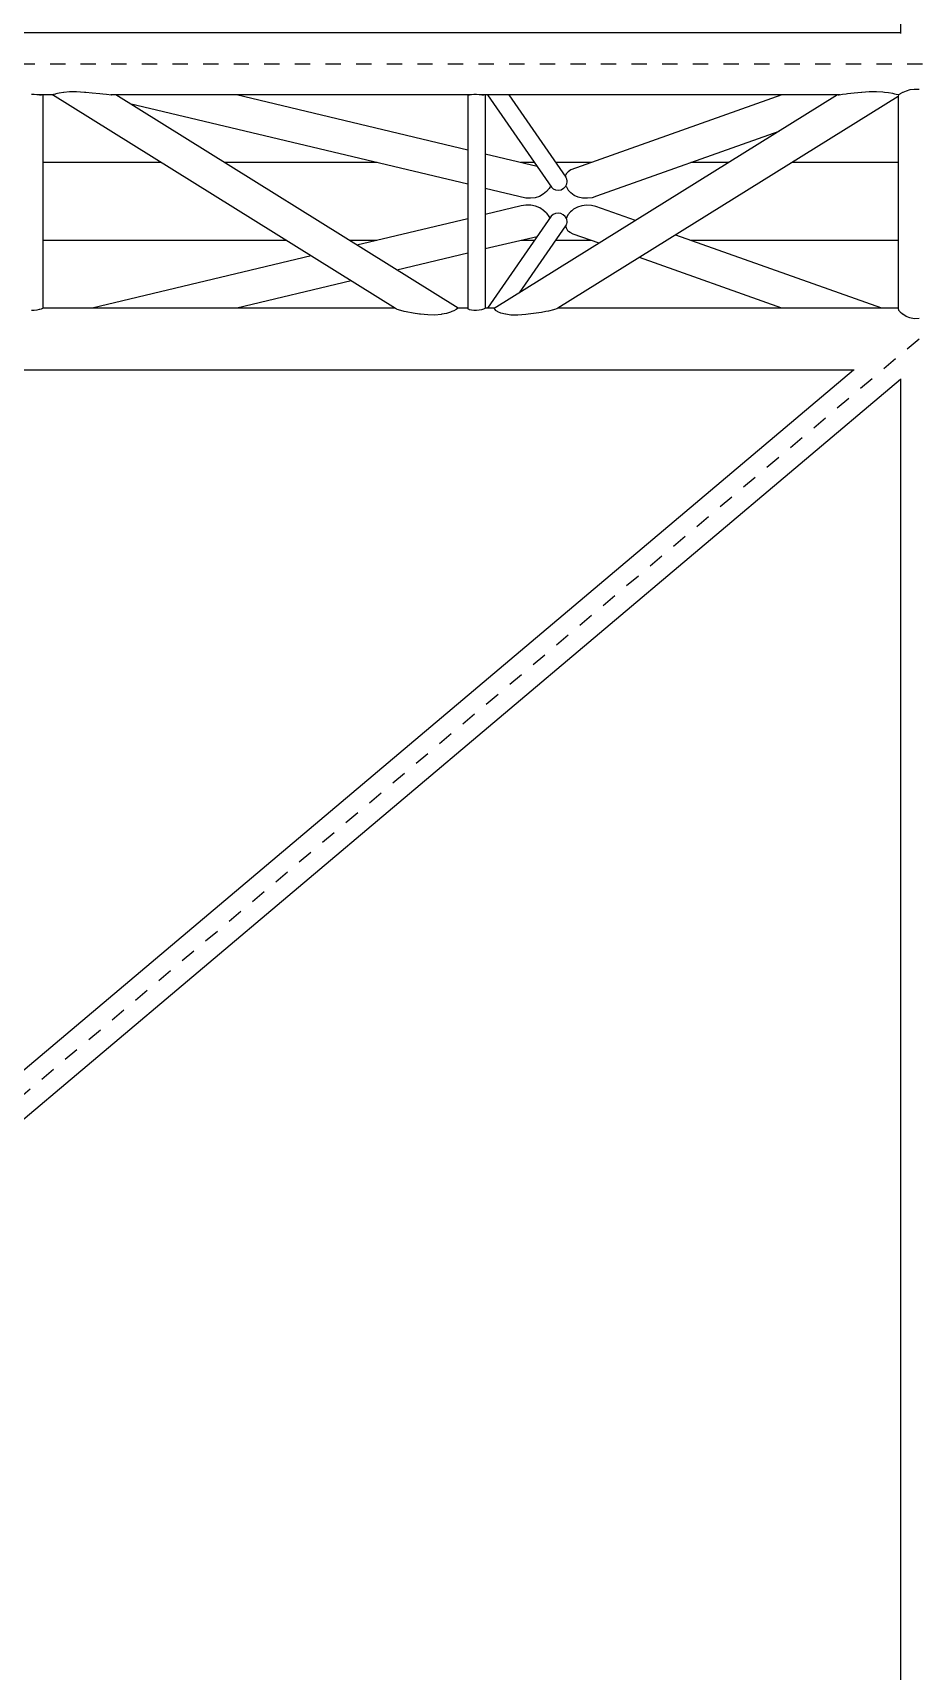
# Model space of a CAD drawing. Header units: millimetres. Extents: x 149919 to 150445, y 136651 to 136866.
# Drawn here: x 150236.99 to 150242.76, y 136699.77 to 136710.48 of the extents above; entities that cross this region are included whole.
import ezdxf

# ---------------------------------------------------------------- set-up
doc = ezdxf.new("R2010")
doc.units = ezdxf.units.MM
doc.header["$LTSCALE"] = 0.25
doc.linetypes.add('CENTER', pattern=[50.8, 31.75, -6.35, 6.35, -6.35])
doc.linetypes.add('XKITLINE00', pattern=[0])

# ---------------------------------------------------------------- blocks, each defined once
blk = doc.blocks.new('çatıı')
at = {"color": 8, "linetype": 'XKITLINE00'}
for p, q in [((10084.2, 7430.1), (10084.2, 6010)), ((10084.2, 6010.6), (9008.6, 6010.6)), ((9518.2, 5970.2), (9516.4, 5970.2)), ((9520, 5970.1), (9518.2, 5970.2)), ((9521.6, 5970), (9520, 5970.1)), ((9530.5, 5970), (9521.6, 5970)), ((9522, 5969.9), (9521.6, 5970)), ((9522.5, 5969.9), (9521.9, 5969.9)), ((9522.8, 5969.9), (9522, 5969.9)), ((9523.1, 5970), (9522.5, 5969.9)), ((9523.5, 5970), (9522.8, 5969.9)), ((9523.9, 5970), (9523.9, 5830.6)), ((9754.4, 5830.3), (9530.2, 5970)), ((9530.4, 5969.9), (9530.2, 5970)), ((9531, 5970.2), (9530.4, 5969.9)), ((9532.1, 5970.4), (9531, 5970.2)), ((9532.5, 5970.7), (9532.1, 5970.4)), ((9534.6, 5971.2), (9532.5, 5970.7)), ((9537.4, 5971.5), (9534.6, 5971.2)), ((9537.7, 5971.6), (9537.4, 5971.5)), ((9541.4, 5971.9), (9537.7, 5971.6)), ((9545.9, 5971.9), (9541.4, 5971.9)), ((9551.1, 5971.6), (9545.9, 5971.9)), ((9551.9, 5971.5), (9551.1, 5971.6)), ((9556.2, 5971.2), (9551.9, 5971.5)), ((9561.2, 5970.7), (9556.2, 5971.2)), ((9563.2, 5970.4), (9561.2, 5970.7)), ((9565.4, 5970.3), (9563.2, 5970.4)), ((9568.7, 5969.9), (9565.4, 5970.3)), ((9802.6, 5970), (9568.3, 5970)), ((9569.6, 5970), (9568.7, 5969.9)), ((9568.9, 5969.9), (9568.7, 5969.9)), ((9570.6, 5970), (9568.9, 5969.9)), ((9795.3, 5830.6), (9571.5, 5970)), ((9801.6, 5933.9), (9650.4, 5970)), ((9801.6, 5970), (9801.6, 5830.4)), ((9801.9, 5969.9), (9801.7, 5970)), ((9802.4, 5969.9), (9801.9, 5969.9)), ((9802.3, 5969.9), (9802.1, 5970)), ((9802.5, 5969.9), (9802.3, 5969.9)), ((9802.7, 5970), (9802.4, 5969.9)), ((9803.9, 5970.1), (9802.7, 5970)), ((9805.5, 5970.2), (9803.9, 5970.1)), ((9807.3, 5970.2), (9805.5, 5970.2)), ((9809.1, 5970.1), (9807.3, 5970.2)), ((9810.6, 5970), (9809.1, 5970.1)), ((10044.7, 5970), (9810.6, 5970)), ((9811, 5969.9), (9810.6, 5970)), ((9811.9, 5969.9), (9811, 5969.9)), ((9811.6, 5969.9), (9811, 5969.9)), ((9812.1, 5970), (9811.6, 5969.9)), ((9812.5, 5970), (9811.9, 5969.9)), ((9813, 5970), (9813, 5830.6)), ((9814.4, 5970), (9856.3, 5909.6)), ((10043.1, 5970), (9818.9, 5830.4)), ((9828.3, 5970), (9865.6, 5916.2)), ((10082.7, 5968.9), (9860.5, 5830.6)), ((10006.7, 5970), (9869, 5921)), ((10043.9, 5969.9), (10043.3, 5970)), ((10044.2, 5969.9), (10043.9, 5969.9)), ((10046.3, 5970.2), (10044.2, 5969.9)), ((10044.5, 5970), (10044.3, 5970)), ((10048.8, 5970.4), (10046.3, 5970.2)), ((10049.7, 5970.6), (10048.8, 5970.4)), ((10054.1, 5971.1), (10049.7, 5970.6)), ((10058.9, 5971.5), (10054.1, 5971.1)), ((10059.1, 5971.5), (10058.9, 5971.5)), ((10063.9, 5971.9), (10059.1, 5971.5)), ((10068.7, 5972), (10063.9, 5971.9)), ((10072.8, 5971.7), (10068.7, 5972)), ((10073.8, 5971.5), (10072.8, 5971.7)), ((10076.4, 5971.3), (10073.8, 5971.5)), ((10079.3, 5970.8), (10076.4, 5971.3)), ((10080.5, 5970.4), (10079.3, 5970.8)), ((10081.5, 5970.3), (10080.5, 5970.4)), ((10083, 5970), (10081.5, 5970.3)), ((10082.8, 5969.1), (10082.7, 5969)), ((10082.7, 5969), (10082.7, 5830.1)), ((10083, 5970.1), (10082.8, 5969.1)), ((10083.1, 5970.1), (10083, 5970.1)), ((10083.8, 5970.4), (10083.1, 5970.1)), ((10084.1, 5970.7), (10083.8, 5970.4)), ((10085.7, 5971.5), (10084.1, 5970.7)), ((10085.8, 5971.5), (10085.7, 5971.5)), ((10087.9, 5972.5), (10085.8, 5971.5)), ((10090.5, 5973.2), (10087.9, 5972.5)), ((10093.3, 5973.6), (10090.5, 5973.2)), ((10096.4, 5973.5), (10093.3, 5973.6)), ((9801.6, 5911.6), (9580.7, 5964.2)), ((10004.8, 5946.1), (9885.7, 5903.7)), ((9601.3, 5925.7), (9523.9, 5925.7)), ((9742.4, 5925.7), (9642.6, 5925.7)), ((9846.9, 5923.2), (9813, 5931.2)), ((9845.1, 5925.7), (9836.3, 5925.7)), ((9882.2, 5925.7), (9859, 5925.7)), ((9972, 5925.7), (9947.4, 5925.7)), ((10082.7, 5925.7), (10013.3, 5925.7)), ((9865.8, 5918.3), (9865.2, 5916.8)), ((9865.6, 5916.2), (9865.9, 5915.5)), ((9866, 5911.7), (9865.7, 5910.7)), ((9866.9, 5919.5), (9865.8, 5918.3)), ((9865.9, 5915.5), (9866.1, 5915.1)), ((9866.2, 5913.4), (9866, 5911.7)), ((9866.1, 5915.1), (9866.2, 5913.6)), ((9866.2, 5913.6), (9866.2, 5913.4)), ((9867.2, 5919.8), (9866.9, 5919.5)), ((9869, 5921), (9867.2, 5919.8)), ((9839.5, 5902.5), (9813, 5908.9)), ((9842.6, 5902.4), (9839.5, 5902.5)), ((9845.6, 5902.7), (9842.6, 5902.4)), ((9848.4, 5903.6), (9845.6, 5902.7)), ((9850.9, 5905), (9848.4, 5903.6)), ((9852, 5906), (9850.9, 5905)), ((9853.1, 5906.8), (9852, 5906)), ((9854.8, 5908.8), (9853.1, 5906.8)), ((9855.3, 5909.8), (9854.8, 5908.8)), ((9855.7, 5910.4), (9855.3, 5909.8)), ((9857.5, 5908.4), (9856.3, 5909.6)), ((9859.1, 5907.7), (9857.5, 5908.4)), ((9860.8, 5907.5), (9859.1, 5907.7)), ((9862.6, 5907.8), (9860.8, 5907.5)), ((9864.1, 5908.7), (9862.6, 5907.8)), ((9865.3, 5909.8), (9864.1, 5908.7)), ((9865.4, 5909.9), (9865.3, 5909.8)), ((9865.6, 5910.3), (9865.4, 5909.9)), ((9865.7, 5910.7), (9865.6, 5910.3)), ((9865.6, 5910.5), (9865.8, 5910)), ((9865.8, 5910), (9866, 5909.8)), ((9866, 5909.8), (9867.1, 5907.8)), ((9867.1, 5907.8), (9868.9, 5906)), ((9868.9, 5906), (9868.9, 5905.9)), ((9871.1, 5904.3), (9868.9, 5905.9)), ((9873.7, 5903.2), (9871.1, 5904.3)), ((9876.6, 5902.5), (9873.7, 5903.2)), ((9879.7, 5902.4), (9876.6, 5902.5)), ((9882.8, 5902.8), (9879.7, 5902.4)), ((9885.7, 5903.7), (9882.8, 5902.8)), ((9836.5, 5897.4), (9813, 5891.8)), ((9856.1, 5890.7), (9814.4, 5830.6)), ((9839.6, 5897.8), (9836.5, 5897.4)), ((9842.8, 5897.8), (9839.6, 5897.8)), ((9845.8, 5897.2), (9842.8, 5897.8)), ((9848.6, 5896.1), (9845.8, 5897.2)), ((9851, 5894.5), (9848.6, 5896.1)), ((9851, 5894.5), (9851.2, 5894.3)), ((9853, 5892.6), (9851.2, 5894.3)), ((9853, 5892.6), (9854.6, 5890.5)), ((9854.6, 5890.5), (9855.2, 5889.4)), ((9854.6, 5890.5), (9854.6, 5890.5)), ((9857.3, 5891.8), (9856.1, 5890.7)), ((9858.9, 5892.5), (9857.3, 5891.8)), ((9860.6, 5892.7), (9858.9, 5892.5)), ((9862.3, 5892.4), (9860.6, 5892.7)), ((9863.9, 5891.6), (9862.3, 5892.4)), ((9865.1, 5890.5), (9863.9, 5891.6)), ((9865.2, 5890.3), (9865.1, 5890.5)), ((9865.2, 5890.3), (9865.8, 5889.2)), ((9866.6, 5890.4), (9865.9, 5889.3)), ((9867, 5891.5), (9866.6, 5890.4)), ((9868.6, 5893.5), (9867, 5891.5)), ((9869.6, 5894.2), (9868.6, 5893.5)), ((9870.7, 5895.2), (9869.6, 5894.2)), ((9873.2, 5896.6), (9870.7, 5895.2)), ((9876, 5897.5), (9873.2, 5896.6)), ((9879.1, 5897.9), (9876, 5897.5)), ((9882.3, 5897.7), (9879.1, 5897.9)), ((9885.3, 5897), (9882.3, 5897.7)), ((9911.1, 5887.8), (9885.3, 5897)), ((9801.6, 5889), (9729.1, 5871.8)), ((9865.5, 5884.3), (9835.2, 5840.5)), ((9865.9, 5885), (9865.5, 5884.3)), ((9865.5, 5884.3), (9865.7, 5883.7)), ((9865.7, 5883.7), (9865.8, 5883)), ((9865.8, 5889.2), (9866, 5888.8)), ((9865.8, 5883), (9866.8, 5881.3)), ((9865.9, 5889.3), (9865.9, 5889.1)), ((9866, 5885.4), (9865.9, 5885)), ((9866, 5888.8), (9866.2, 5887.1)), ((9866.2, 5886.9), (9866, 5885.4)), ((9866.2, 5887.1), (9866.2, 5886.9)), ((9867.4, 5880.8), (9866.8, 5881.3)), ((9868.4, 5880), (9867.4, 5880.8)), ((9870.4, 5879), (9868.4, 5880)), ((9682.9, 5874.9), (9523.9, 5874.9)), ((9742.1, 5874.9), (9724.2, 5874.9)), ((9846.8, 5877.3), (9813, 5869.3)), ((9845.1, 5874.9), (9836.6, 5874.9)), ((9882.1, 5874.9), (9859, 5874.9)), ((9887.4, 5873), (9870.4, 5879)), ((10072, 5830.6), (9937.4, 5878.4)), ((10082.7, 5874.9), (9947.4, 5874.9)), ((9699.3, 5864.7), (9556.2, 5830.6)), ((9801.6, 5866.5), (9755.3, 5855.5)), ((10006.7, 5830.6), (9913.7, 5863.7)), ((9725.4, 5848.4), (9650.7, 5830.6)), ((9518.2, 5829.1), (9516.4, 5829.1)), ((9520, 5829.3), (9518.2, 5829.1)), ((9521.6, 5829.7), (9520, 5829.3)), ((9522, 5829.8), (9521.6, 5829.7)), ((9522.8, 5830), (9522, 5829.8)), ((9523.6, 5830.4), (9522.8, 5830)), ((9523.8, 5830.5), (9523.6, 5830.4)), ((9523.9, 5830.6), (9523.8, 5830.5)), ((9754, 5830.6), (9523.9, 5830.6)), ((9755.3, 5829.9), (9754.4, 5830.3)), ((9755.4, 5829.8), (9755.3, 5829.9)), ((9757.8, 5829), (9755.4, 5829.8)), ((9760, 5828.5), (9757.8, 5829)), ((9761.4, 5828.2), (9760, 5828.5)), ((9765.8, 5827.3), (9761.4, 5828.2)), ((9770.1, 5826.7), (9765.8, 5827.3)), ((9770.6, 5826.6), (9770.1, 5826.7)), ((9775.5, 5826.2), (9770.6, 5826.6)), ((9780.1, 5826.1), (9775.5, 5826.2)), ((9784.1, 5826.5), (9780.1, 5826.1)), ((9784.7, 5826.7), (9784.1, 5826.5)), ((9787.6, 5827.2), (9784.7, 5826.7)), ((9790.3, 5828), (9787.6, 5827.2)), ((9791.1, 5828.5), (9790.3, 5828)), ((9792.4, 5828.9), (9791.1, 5828.5)), ((9793.9, 5829.8), (9792.4, 5828.9)), ((9794.9, 5830.3), (9793.9, 5829.8)), ((9793.9, 5829.8), (9793.9, 5829.8)), ((9795, 5830.5), (9794.9, 5830.3)), ((9795.3, 5830.6), (9795, 5830.5)), ((9801.6, 5830.6), (9795.3, 5830.6)), ((9801.6, 5830.4), (9801.9, 5830)), ((9802.4, 5829.8), (9801.9, 5830)), ((9802.7, 5829.6), (9802.4, 5829.8)), ((9803.9, 5829.2), (9802.7, 5829.6)), ((9805.5, 5829), (9803.9, 5829.2)), ((9807.3, 5829), (9805.5, 5829)), ((9809.1, 5829.2), (9807.3, 5829)), ((9810.6, 5829.6), (9809.1, 5829.2)), ((9811.1, 5829.8), (9810.6, 5829.6)), ((9811.9, 5830), (9811.1, 5829.8)), ((9812.7, 5830.4), (9811.9, 5830)), ((9812.8, 5830.5), (9812.7, 5830.4)), ((9813, 5830.6), (9812.8, 5830.5)), ((9819.2, 5830.6), (9813, 5830.6)), ((9818.9, 5830.4), (9819, 5829.9)), ((9819.2, 5829.8), (9819, 5829.9)), ((9819.2, 5829.8), (9819.6, 5829.1)), ((9820.9, 5828.5), (9819.6, 5829.1)), ((9820.9, 5828.5), (9821.1, 5828.2)), ((9823.1, 5827.3), (9821.1, 5828.2)), ((9826.1, 5826.6), (9823.1, 5827.3)), ((9826.4, 5826.6), (9826.1, 5826.6)), ((9829.8, 5826.1), (9826.4, 5826.6)), ((9834.2, 5826), (9829.8, 5826.1)), ((9839.4, 5826.4), (9834.2, 5826)), ((9841, 5826.6), (9839.4, 5826.4)), ((9844.6, 5827), (9841, 5826.6)), ((9849.7, 5827.8), (9844.6, 5827)), ((9852.5, 5828.5), (9849.7, 5827.8)), ((9854.2, 5828.7), (9852.5, 5828.5)), ((9857.6, 5829.6), (9854.2, 5828.7)), ((9858.3, 5829.8), (9857.6, 5829.6)), ((9859.8, 5830.2), (9858.3, 5829.8)), ((9860.4, 5830.5), (9859.8, 5830.2)), ((9860.5, 5830.6), (9860.4, 5830.5)), ((10082.7, 5830.6), (9860.5, 5830.6)), ((10082.7, 5830.1), (10082.9, 5829.8)), ((10082.9, 5829.8), (10083.1, 5829.2)), ((10083.1, 5829.2), (10083.8, 5828.5)), ((10083.8, 5828.5), (10084.1, 5828)), ((10085.7, 5826.6), (10084.1, 5828)), ((10085.8, 5826.6), (10085.7, 5826.6)), ((10087.9, 5825.2), (10085.8, 5826.6)), ((10090.5, 5824.2), (10087.9, 5825.2)), ((10093.3, 5823.7), (10090.5, 5824.2)), ((10096.4, 5823.8), (10093.3, 5823.7)), ((10054.1, 5790), (9008.6, 5790)), ((10053.5, 5790), (9225.2, 5090.8)), ((10084.2, 5784), (9245.9, 5076.3)), ((10084.2, 5784.5), (10084.2, 4374.8))]:
    blk.add_line(p, q, dxfattribs=at)
at = {"color": 8, "linetype": 'CENTER'}
for p, q in [((9008.6, 5990.3), (10454.1, 5990.3)), ((10096.4, 5810.3), (8366.9, 4350.3))]:
    blk.add_line(p, q, dxfattribs=at)

msp = doc.modelspace()

# ---------------------------------------------------------------- block references
at = {"xscale": 0.009999943142843078, "yscale": 0.009999943142843078, "zscale": 0.009999943142843078}
msp.add_blockref('çatıı', (150141.814, 136650.373), dxfattribs=at)

doc.saveas('drawing.dxf')
